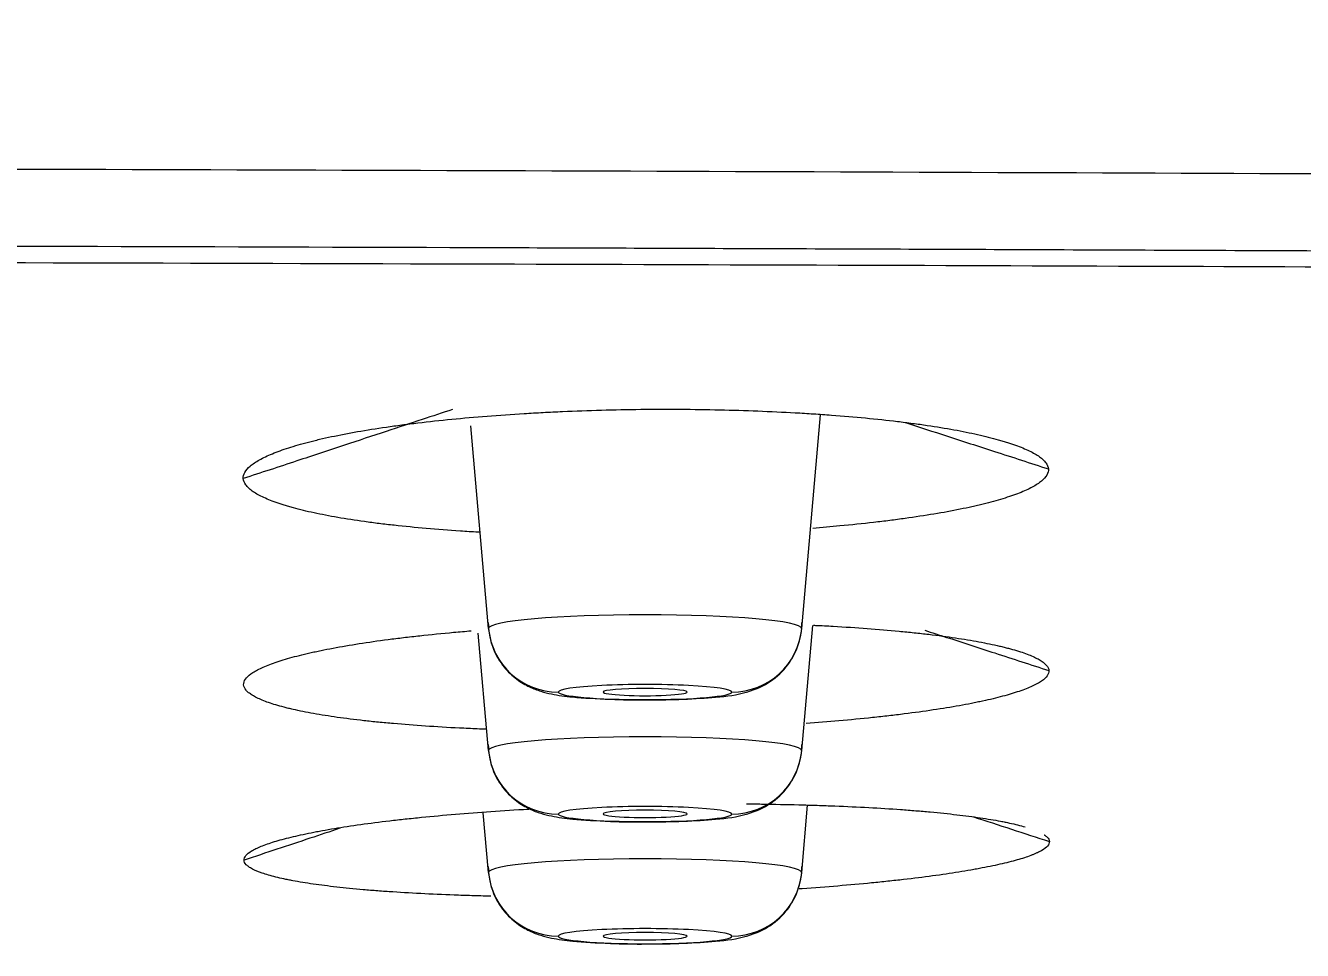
# Model space of a CAD drawing. Header units: millimetres. Extents: x 2433 to 4809, y -10272 to -6912.
# Drawn here: x 3235.15 to 3253.39, y -8008.6 to -7995.39 of the extents above; entities that cross this region are included whole.
import ezdxf

# ---------------------------------------------------------------- set-up
doc = ezdxf.new("R2010")
doc.units = ezdxf.units.MM
doc.layers.add('DIM', color=3, linetype='Continuous', lineweight=13)
doc.styles.add('ARIAL', font='arial.ttf')
doc.dimstyles.get("Standard").update_dxf_attribs({"dimtxt": 15, "dimasz": 15, "dimexe": 0.18, "dimexo": 0.0625, "dimgap": 4, "dimtad": 0, "dimtih": 1, "dimtoh": 1, "dimdec": 1, "dimdsep": 46, "dimtxsty": 'ARIAL', "dimcen": 0, "dimclrd": 3, "dimclre": 3, "dimclrt": 3, "dimadec": 0, "dimazin": 0, "dimtfac": 1, "dimtdec": 1, "dimtofl": 0, "dimtmove": 0, "dimatfit": 3, "dimfxl": 1, "dimtolj": 1, "dimtzin": 0, "dimarcsym": 0})

# ---------------------------------------------------------------- blocks, each defined once
blk = doc.blocks.new('*D42')
at = {"layer": 'Defpoints', "color": 0, "transparency": 16777216}
for p in [(3059.213, -8001.692), (3328.879, -8001.779), (3328.879, -8072.058)]:
    blk.add_point(p, dxfattribs=at)
at = {"layer": 'DIM', "color": 3, "lineweight": -2, "transparency": 16777216}
for p, q in [((3059.213, -8001.755), (3059.213, -8072.238)), ((3328.879, -8001.842), (3328.879, -8072.238)), ((3077.213, -8072.058), (3310.879, -8072.058)), ((3328.879, -8072.058), (3357.395, -8072.058))]:
    blk.add_line(p, q, dxfattribs=at)
at = {"layer": 'DIM', "color": 3, "transparency": 16777216}
for points in [[(3077.213, -8069.058), (3077.213, -8075.058), (3059.213, -8072.058)], [(3310.879, -8069.058), (3310.879, -8075.058), (3328.879, -8072.058)]]:
    blk.add_solid(points, dxfattribs=at)
at = {"layer": 'DIM', "color": 3, "transparency": 16777216, "insert": (3382.403, -8072.058), "char_height": 18, "attachment_point": 5, "style": 'ARIAL'}
blk.add_mtext('\\A1;270', dxfattribs=at)
blk = doc.blocks.new('*D43')
at = {"layer": 'Defpoints', "color": 0, "transparency": 16777216}
for p in [(3193.999, -7897.186), (3599.118, -9941.356), (3679.627, -9941.356)]:
    blk.add_point(p, dxfattribs=at)
at = {"layer": 'DIM', "color": 3, "lineweight": -2, "transparency": 16777216}
for p, q in [((3194.062, -7897.186), (3679.807, -7897.186)), ((3679.627, -7915.186), (3679.627, -8902.472)), ((3679.627, -9923.356), (3679.627, -8936.071)), ((3599.18, -9941.356), (3679.807, -9941.356))]:
    blk.add_line(p, q, dxfattribs=at)
at = {"layer": 'DIM', "color": 3, "transparency": 16777216}
for points in [[(3676.627, -7915.186), (3682.627, -7915.186), (3679.627, -7897.186)], [(3676.627, -9923.356), (3682.627, -9923.356), (3679.627, -9941.356)]]:
    blk.add_solid(points, dxfattribs=at)
at = {"layer": 'DIM', "color": 3, "transparency": 16777216, "insert": (3679.627, -8919.271), "char_height": 18, "attachment_point": 5, "style": 'ARIAL'}
blk.add_mtext('\\A1;(2280)', dxfattribs=at)

msp = doc.modelspace()

# ---------------------------------------------------------------- linework, layer by layer
at = {"linetype": 'Continuous', "lineweight": 18}
for p, q in [((3246.236, -8003.998), (3246.504, -8000.947)), ((3241.763, -8003.998), (3241.509, -8001.102)), ((3241.763, -8005.741), (3241.616, -8004.065)), ((3246.236, -8005.741), (3246.393, -8003.955)), ((3241.763, -8007.484), (3241.688, -8006.63)), ((3246.236, -8007.484), (3246.32, -8006.521))]:
    msp.add_line(p, q, dxfattribs=at)
at = {"linetype": 'Continuous', "lineweight": 13}
for centre, major_axis, ratio, start_param, end_param in [((3243.999, -8003.998), (-2.236, 0), 0.087156, 3.141593, 6.283185), ((3242.759, -8003.911), (1, 0), 0.996195, 3.228859, 4.712389), ((3245.239, -8003.911), (-1, 0), 0.996195, 1.570796, 3.054326), ((3243.999, -8004.907), (1.24, 0), 0.087156, 0, 3.141593), ((3243.999, -8004.907), (1.24, 0), 0.087156, 3.141593, 6.283185), ((3243.999, -8005.741), (-2.236, 0), 0.087156, 3.141593, 6.283185), ((3242.759, -8005.654), (1, 0), 0.996195, 3.228859, 4.712389), ((3245.239, -8005.654), (-1, 0), 0.996195, 1.570796, 3.054326), ((3243.999, -8006.65), (1.24, 0), 0.087156, 0, 3.141593), ((3243.999, -8006.65), (1.24, 0), 0.087156, 3.141593, 6.283185), ((3243.999, -8007.484), (-2.236, 0), 0.087156, 3.141593, 6.283185), ((3242.759, -8007.397), (1, 0), 0.996195, 3.228859, 4.712389), ((3245.239, -8007.397), (-1, 0), 0.996195, 1.570796, 3.054326), ((3243.999, -8008.394), (1.24, 0), 0.087156, 0, 3.141593), ((3243.999, -8008.394), (1.24, 0), 0.087156, 3.141593, 6.283185)]:
    msp.add_ellipse(centre, major_axis=major_axis, ratio=ratio, start_param=start_param, end_param=end_param, dxfattribs=at)
at = {"linetype": 'Continuous', "lineweight": 18}
for centre, start_param, end_param in [((3243.999, -8004.907), 3.141593, 6.283185), ((3243.999, -8004.907), 0, 3.141593), ((3243.999, -8006.647), 3.141593, 6.283185), ((3243.999, -8006.647), 0, 3.141593), ((3243.999, -8008.394), 3.141593, 6.283185), ((3243.999, -8008.394), 0, 3.141593)]:
    msp.add_ellipse(centre, major_axis=(-0.6, 0), ratio=0.087156, start_param=start_param, end_param=end_param, dxfattribs=at)
at = {"linetype": 'Continuous', "lineweight": 13}
for points, knots in [([(3098.068, -7997.718), (3100.061, -7997.706), (3102.054, -7997.691), (3106.041, -7997.665), (3108.035, -7997.652), (3114.018, -7997.616), (3118.008, -7997.593), (3129.983, -7997.531), (3137.971, -7997.496), (3153.953, -7997.439), (3161.946, -7997.418), (3177.941, -7997.389), (3185.941, -7997.381), (3201.937, -7997.38), (3209.935, -7997.386), (3225.928, -7997.411), (3233.925, -7997.431), (3249.91, -7997.484), (3257.898, -7997.518), (3269.871, -7997.578), (3273.861, -7997.6), (3279.845, -7997.635), (3281.839, -7997.647), (3285.826, -7997.673), (3287.82, -7997.687), (3289.813, -7997.699)], [0, 0, 0, 0, 0.03125, 0.03125, 0.0625, 0.0625, 0.125, 0.125, 0.25, 0.25, 0.375, 0.375, 0.5, 0.5, 0.625, 0.625, 0.75, 0.75, 0.875, 0.875, 0.9375, 0.9375, 0.96875, 0.96875, 1, 1, 1, 1]), ([(3289.738, -7998.806), (3289.731, -7998.806), (3289.711, -7998.806), (3289.669, -7998.806), (3289.607, -7998.805), (3289.524, -7998.805), (3289.421, -7998.804), (3289.297, -7998.803), (3289.153, -7998.802), (3288.987, -7998.801), (3288.802, -7998.8), (3288.596, -7998.798), (3288.369, -7998.797), (3288.121, -7998.795), (3287.853, -7998.794), (3287.565, -7998.792), (3287.256, -7998.79), (3286.926, -7998.787), (3286.576, -7998.785), (3286.205, -7998.783), (3285.813, -7998.78), (3285.401, -7998.777), (3284.968, -7998.775), (3284.515, -7998.772), (3284.041, -7998.769), (3283.547, -7998.765), (3283.031, -7998.762), (3282.496, -7998.759), (3281.939, -7998.755), (3281.363, -7998.752), (3280.765, -7998.748), (3280.147, -7998.744), (3279.508, -7998.74), (3278.849, -7998.736), (3278.169, -7998.732), (3277.468, -7998.728), (3276.747, -7998.724), (3276.005, -7998.719), (3275.242, -7998.715), (3274.459, -7998.711), (3273.655, -7998.706), (3272.831, -7998.701), (3271.986, -7998.697), (3271.12, -7998.692), (3270.234, -7998.687), (3269.327, -7998.682), (3268.399, -7998.677), (3267.451, -7998.672), (3266.482, -7998.667), (3265.492, -7998.662), (3264.482, -7998.657), (3263.451, -7998.652), (3261.251, -7998.641), (3257.958, -7998.626), (3253.646, -7998.607), (3249.541, -7998.59), (3245.643, -7998.575), (3239.535, -7998.554), (3230.871, -7998.528), (3219.302, -7998.503), (3206.899, -7998.487), (3193.878, -7998.482), (3180.837, -7998.49), (3168.372, -7998.509), (3156.866, -7998.536), (3148.365, -7998.563), (3142.253, -7998.586), (3137.91, -7998.603), (3132.674, -7998.626), (3128.418, -7998.646), (3125.451, -7998.661), (3124.082, -7998.668), (3122.748, -7998.675), (3121.449, -7998.682), (3120.185, -7998.688), (3118.957, -7998.695), (3117.764, -7998.702), (3116.606, -7998.708), (3115.484, -7998.715), (3114.397, -7998.721), (3113.345, -7998.727), (3112.329, -7998.733), (3111.347, -7998.739), (3110.401, -7998.745), (3109.49, -7998.751), (3108.615, -7998.756), (3107.774, -7998.761), (3106.969, -7998.767), (3106.199, -7998.771), (3105.464, -7998.776), (3104.765, -7998.781), (3104.1, -7998.785), (3103.471, -7998.789), (3102.877, -7998.793), (3102.318, -7998.797), (3101.795, -7998.8), (3101.306, -7998.804), (3100.853, -7998.807), (3100.435, -7998.81), (3100.052, -7998.812), (3099.704, -7998.815), (3099.391, -7998.817), (3099.114, -7998.819), (3098.872, -7998.82), (3098.665, -7998.822), (3098.493, -7998.823), (3098.356, -7998.824), (3098.254, -7998.825), (3098.188, -7998.825), (3098.155, -7998.826), (3098.145, -7998.826)], [0, 0, 0, 0, 0.00011, 0.000328, 0.000653, 0.001086, 0.001627, 0.002275, 0.003031, 0.003894, 0.004865, 0.005944, 0.007131, 0.008425, 0.009827, 0.011336, 0.012953, 0.014678, 0.01651, 0.01845, 0.020497, 0.022652, 0.024915, 0.027286, 0.029764, 0.03235, 0.035043, 0.037844, 0.040753, 0.043769, 0.046893, 0.050125, 0.053464, 0.056911, 0.060465, 0.064127, 0.067897, 0.071775, 0.07576, 0.079853, 0.084053, 0.088361, 0.092777, 0.0973, 0.101931, 0.10667, 0.111516, 0.11647, 0.121531, 0.126701, 0.131977, 0.137362, 0.142854, 0.166443, 0.188951, 0.210378, 0.230724, 0.249989, 0.305985, 0.366316, 0.430982, 0.499982, 0.569953, 0.634944, 0.694953, 0.74998, 0.767983, 0.79065, 0.817983, 0.849981, 0.857318, 0.86447, 0.871439, 0.878224, 0.884825, 0.891243, 0.897476, 0.903525, 0.909391, 0.915072, 0.92057, 0.925883, 0.931013, 0.935959, 0.940721, 0.945299, 0.949693, 0.953903, 0.957929, 0.961772, 0.96543, 0.968905, 0.972196, 0.975302, 0.978225, 0.980964, 0.983519, 0.98589, 0.988078, 0.990081, 0.9919, 0.993536, 0.994988, 0.996256, 0.997339, 0.998239, 0.998955, 0.999487, 0.999836, 1, 1, 1, 1]), ([(3241.25, -8000.87), (3241.106, -8000.917), (3240.79, -8001.022), (3240.275, -8001.192), (3239.677, -8001.39), (3238.997, -8001.615), (3238.515, -8001.774), (3238.261, -8001.858)], [0, 0, 0, 0, 0.144572, 0.316859, 0.516859, 0.744572, 1, 1, 1, 1]), ([(3247.733, -8001.062), (3247.923, -8001.124), (3248.342, -8001.26), (3249.018, -8001.479), (3249.502, -8001.636), (3249.758, -8001.72)], [0, 0, 0, 0, 0.282274, 0.620529, 1, 1, 1, 1]), ([(3247.993, -8004.024), (3248.097, -8004.058), (3248.431, -8004.166), (3249.022, -8004.358), (3249.508, -8004.516), (3249.766, -8004.6)], [0, 0, 0, 0, 0.176148, 0.564223, 1, 1, 1, 1]), ([(3239.641, -8006.853), (3239.498, -8006.901), (3239.042, -8007.052), (3238.585, -8007.204), (3238.272, -8007.308)], [0, 0, 0, 0, 0.312806, 1, 1, 1, 1])]:
    msp.add_open_spline(points, degree=3, knots=knots, dxfattribs=at)
at = {"linetype": 'Continuous', "lineweight": 18}
for points, knots in [([(3098.25, -7999.029), (3098.255, -7999.029), (3098.269, -7999.029), (3098.293, -7999.028), (3098.323, -7999.028), (3098.359, -7999.028), (3098.403, -7999.028), (3098.452, -7999.027), (3098.508, -7999.027), (3098.571, -7999.026), (3098.64, -7999.026), (3098.716, -7999.025), (3098.798, -7999.025), (3098.887, -7999.024), (3098.982, -7999.024), (3099.084, -7999.023), (3099.192, -7999.022), (3099.307, -7999.021), (3099.428, -7999.021), (3099.556, -7999.02), (3099.69, -7999.019), (3099.831, -7999.018), (3099.979, -7999.017), (3100.133, -7999.016), (3100.293, -7999.015), (3100.46, -7999.014), (3100.633, -7999.013), (3100.813, -7999.012), (3101, -7999.011), (3101.193, -7999.01), (3101.392, -7999.009), (3101.598, -7999.008), (3101.811, -7999.006), (3102.03, -7999.005), (3102.255, -7999.004), (3102.487, -7999.002), (3102.726, -7999.001), (3102.971, -7999), (3103.223, -7998.998), (3103.481, -7998.996), (3103.745, -7998.995), (3104.016, -7998.993), (3104.294, -7998.992), (3104.578, -7998.99), (3104.869, -7998.988), (3105.166, -7998.987), (3105.47, -7998.985), (3105.78, -7998.983), (3106.097, -7998.981), (3106.42, -7998.979), (3106.75, -7998.978), (3107.086, -7998.976), (3107.429, -7998.974), (3107.778, -7998.972), (3108.134, -7998.97), (3108.496, -7998.968), (3108.865, -7998.966), (3109.24, -7998.963), (3109.622, -7998.961), (3110.011, -7998.959), (3110.405, -7998.957), (3110.807, -7998.955), (3111.215, -7998.953), (3111.629, -7998.95), (3112.05, -7998.948), (3112.478, -7998.946), (3112.912, -7998.943), (3113.353, -7998.941), (3113.8, -7998.939), (3114.253, -7998.936), (3114.713, -7998.934), (3115.18, -7998.931), (3115.653, -7998.929), (3116.133, -7998.926), (3116.619, -7998.924), (3117.112, -7998.921), (3117.611, -7998.919), (3118.117, -7998.916), (3118.63, -7998.914), (3119.148, -7998.911), (3119.674, -7998.909), (3120.206, -7998.906), (3120.744, -7998.903), (3121.289, -7998.901), (3121.841, -7998.898), (3122.399, -7998.895), (3122.964, -7998.893), (3123.535, -7998.89), (3124.112, -7998.887), (3124.697, -7998.885), (3125.287, -7998.882), (3125.885, -7998.879), (3126.488, -7998.876), (3127.099, -7998.874), (3127.716, -7998.871), (3128.339, -7998.868), (3128.969, -7998.865), (3129.606, -7998.863), (3130.249, -7998.86), (3130.898, -7998.857), (3131.554, -7998.854), (3132.217, -7998.852), (3132.886, -7998.849), (3133.562, -7998.846), (3134.244, -7998.844), (3134.933, -7998.841), (3135.628, -7998.838), (3136.33, -7998.835), (3137.039, -7998.833), (3137.754, -7998.83), (3138.475, -7998.827), (3139.203, -7998.825), (3139.938, -7998.822), (3140.679, -7998.819), (3141.427, -7998.817), (3142.181, -7998.814), (3142.942, -7998.811), (3143.709, -7998.809), (3144.483, -7998.806), (3145.264, -7998.803), (3149.2, -7998.791), (3156.18, -7998.771), (3166.091, -7998.748), (3175.669, -7998.733), (3184.914, -7998.724), (3194.759, -7998.72), (3205.449, -7998.723), (3217.225, -7998.735), (3229.395, -7998.757), (3240.926, -7998.787), (3251.493, -7998.823), (3259.753, -7998.855), (3266.67, -7998.886), (3271.953, -7998.912), (3276.19, -7998.934), (3279.343, -7998.951), (3281.9, -7998.965), (3283.906, -7998.977), (3285.339, -7998.985), (3286.198, -7998.99), (3286.923, -7998.994), (3287.481, -7998.998), (3287.838, -7999), (3288.096, -7999.001), (3288.255, -7999.002), (3288.349, -7999.003), (3288.412, -7999.003), (3288.477, -7999.004), (3288.54, -7999.004), (3288.604, -7999.004), (3288.666, -7999.005), (3288.728, -7999.005), (3288.79, -7999.005), (3288.851, -7999.006), (3288.911, -7999.006), (3288.97, -7999.006), (3289.029, -7999.007), (3289.088, -7999.007), (3289.145, -7999.007), (3289.202, -7999.008), (3289.259, -7999.008), (3289.314, -7999.008), (3289.37, -7999.008), (3289.424, -7999.009), (3289.478, -7999.009), (3289.531, -7999.009), (3289.584, -7999.009), (3289.619, -7999.009), (3289.636, -7999.009)], [0, 0, 0, 0, 0.00009, 0.000214, 0.000373, 0.000565, 0.000792, 0.001052, 0.001347, 0.001676, 0.002038, 0.002435, 0.002866, 0.003331, 0.003831, 0.004364, 0.004931, 0.005533, 0.006168, 0.006838, 0.007542, 0.008279, 0.009051, 0.009857, 0.010697, 0.011572, 0.01248, 0.013422, 0.014398, 0.015409, 0.016453, 0.017532, 0.018645, 0.019791, 0.020972, 0.022187, 0.023436, 0.024719, 0.026036, 0.027387, 0.028773, 0.030192, 0.031646, 0.033133, 0.034655, 0.03621, 0.0378, 0.039424, 0.041082, 0.042774, 0.0445, 0.04626, 0.048054, 0.049882, 0.051745, 0.053641, 0.055572, 0.057536, 0.059535, 0.061568, 0.063634, 0.065735, 0.06787, 0.070039, 0.072242, 0.074479, 0.076751, 0.079056, 0.081395, 0.083769, 0.086176, 0.088618, 0.091093, 0.093603, 0.096147, 0.098725, 0.101337, 0.103983, 0.106663, 0.109377, 0.112125, 0.114907, 0.117724, 0.120574, 0.123459, 0.126377, 0.12933, 0.132317, 0.135337, 0.138392, 0.141481, 0.144604, 0.147761, 0.150952, 0.154177, 0.157437, 0.16073, 0.164057, 0.167419, 0.170814, 0.174244, 0.177708, 0.181205, 0.184737, 0.188303, 0.191903, 0.195537, 0.199205, 0.202907, 0.206644, 0.210414, 0.214218, 0.218057, 0.221929, 0.225836, 0.229776, 0.233751, 0.23776, 0.241803, 0.24588, 0.249991, 0.303491, 0.355239, 0.405237, 0.453486, 0.499984, 0.559382, 0.620846, 0.684379, 0.749981, 0.801489, 0.849982, 0.879494, 0.909989, 0.932861, 0.945993, 0.959494, 0.972996, 0.977496, 0.981997, 0.986498, 0.988888, 0.990758, 0.992108, 0.992938, 0.993249, 0.99359, 0.993928, 0.994262, 0.994594, 0.994922, 0.995247, 0.995568, 0.995886, 0.996201, 0.996513, 0.996822, 0.997127, 0.997429, 0.997728, 0.998023, 0.998315, 0.998604, 0.99889, 0.999172, 0.999451, 0.999727, 1, 1, 1, 1]), ([(3238.261, -8001.858), (3238.259, -8001.828), (3238.266, -8001.798), (3238.299, -8001.739), (3238.351, -8001.679), (3238.439, -8001.619), (3238.519, -8001.575), (3238.547, -8001.56), (3238.609, -8001.531), (3238.641, -8001.516), (3238.746, -8001.473), (3238.823, -8001.445), (3238.995, -8001.39), (3239.089, -8001.363), (3239.216, -8001.33), (3239.242, -8001.323), (3239.296, -8001.31), (3239.323, -8001.303), (3239.406, -8001.284), (3239.463, -8001.271), (3239.638, -8001.234), (3239.762, -8001.21), (3240.023, -8001.164), (3240.16, -8001.142), (3240.376, -8001.111), (3240.449, -8001.101), (3240.562, -8001.086), (3240.6, -8001.081), (3240.677, -8001.071), (3240.716, -8001.066), (3240.912, -8001.043), (3241.073, -8001.025), (3241.402, -8000.993), (3241.571, -8000.978), (3241.915, -8000.951), (3242.091, -8000.939), (3242.317, -8000.925), (3242.362, -8000.922), (3242.453, -8000.917), (3242.499, -8000.915), (3242.636, -8000.907), (3242.728, -8000.903), (3243.004, -8000.891), (3243.189, -8000.884), (3243.561, -8000.874), (3243.748, -8000.871), (3244.03, -8000.867), (3244.124, -8000.867), (3244.266, -8000.866), (3244.313, -8000.866), (3244.408, -8000.867), (3244.455, -8000.867), (3244.692, -8000.868), (3244.878, -8000.871), (3245.247, -8000.879), (3245.43, -8000.885), (3245.79, -8000.899), (3245.968, -8000.907), (3246.188, -8000.919), (3246.232, -8000.922), (3246.319, -8000.927), (3246.449, -8000.935), (3246.576, -8000.944), (3246.827, -8000.963), (3246.989, -8000.977), (3247.303, -8001.007), (3247.456, -8001.023), (3247.676, -8001.049), (3247.749, -8001.059), (3247.855, -8001.073), (3247.891, -8001.078), (3247.96, -8001.087), (3247.994, -8001.092), (3248.163, -8001.117), (3248.29, -8001.138), (3248.53, -8001.182), (3248.755, -8001.227), (3248.951, -8001.277), (3249.065, -8001.308), (3249.087, -8001.315), (3249.131, -8001.328), (3249.194, -8001.347), (3249.252, -8001.367), (3249.363, -8001.407), (3249.429, -8001.434), (3249.542, -8001.489), (3249.591, -8001.517), (3249.65, -8001.559), (3249.668, -8001.574), (3249.699, -8001.603), (3249.712, -8001.617), (3249.744, -8001.661), (3249.756, -8001.69), (3249.758, -8001.72)], [0, 0, 0, 0, 0.03125, 0.03125, 0.0625, 0.09375, 0.09375, 0.109375, 0.109375, 0.125, 0.125, 0.15625, 0.15625, 0.1875, 0.1875, 0.195312, 0.195312, 0.203125, 0.203125, 0.21875, 0.21875, 0.25, 0.25, 0.28125, 0.28125, 0.296875, 0.296875, 0.304687, 0.304687, 0.3125, 0.3125, 0.34375, 0.34375, 0.375, 0.375, 0.40625, 0.40625, 0.414062, 0.414062, 0.421875, 0.421875, 0.4375, 0.4375, 0.46875, 0.46875, 0.5, 0.5, 0.515625, 0.515625, 0.523437, 0.523437, 0.53125, 0.53125, 0.5625, 0.5625, 0.59375, 0.59375, 0.625, 0.625, 0.632812, 0.632812, 0.640625, 0.65625, 0.65625, 0.6875, 0.6875, 0.71875, 0.71875, 0.734375, 0.734375, 0.742187, 0.742187, 0.75, 0.75, 0.78125, 0.78125, 0.8125, 0.84375, 0.84375, 0.851562, 0.851562, 0.859375, 0.875, 0.875, 0.90625, 0.90625, 0.9375, 0.9375, 0.953125, 0.953125, 0.96875, 0.96875, 1, 1, 1, 1]), ([(3249.758, -8001.72), (3249.761, -8001.749), (3249.753, -8001.778), (3249.72, -8001.836), (3249.694, -8001.865), (3249.624, -8001.923), (3249.58, -8001.952), (3249.501, -8001.995), (3249.472, -8002.009), (3249.41, -8002.037), (3249.378, -8002.051), (3249.273, -8002.092), (3249.195, -8002.119), (3249.023, -8002.171), (3248.929, -8002.197), (3248.801, -8002.229), (3248.775, -8002.235), (3248.722, -8002.248), (3248.695, -8002.254), (3248.612, -8002.272), (3248.555, -8002.284), (3248.379, -8002.32), (3248.255, -8002.343), (3247.994, -8002.386), (3247.857, -8002.407), (3247.642, -8002.437), (3247.568, -8002.447), (3247.455, -8002.461), (3247.417, -8002.466), (3247.341, -8002.475), (3247.302, -8002.48), (3247.106, -8002.502), (3246.945, -8002.519), (3246.654, -8002.547), (3246.525, -8002.558), (3246.394, -8002.569)], [0, 0, 0, 0, 0.084965, 0.084965, 0.169931, 0.169931, 0.254896, 0.254896, 0.297379, 0.297379, 0.339861, 0.339861, 0.424827, 0.424827, 0.509792, 0.509792, 0.531034, 0.531034, 0.552275, 0.552275, 0.594758, 0.594758, 0.679723, 0.679723, 0.764688, 0.764688, 0.807171, 0.807171, 0.828412, 0.828412, 0.849654, 0.849654, 0.934619, 0.934619, 1, 1, 1, 1]), ([(3241.632, -8002.625), (3241.626, -8002.625), (3241.535, -8002.619), (3241.444, -8002.614), (3241.194, -8002.597), (3241.032, -8002.584), (3240.717, -8002.557), (3240.565, -8002.542), (3240.344, -8002.517), (3240.272, -8002.509), (3240.165, -8002.496), (3240.13, -8002.491), (3240.06, -8002.482), (3240.026, -8002.477), (3239.857, -8002.454), (3239.73, -8002.434), (3239.49, -8002.392), (3239.377, -8002.37), (3239.166, -8002.325), (3239.067, -8002.301), (3238.954, -8002.27), (3238.931, -8002.263), (3238.888, -8002.251), (3238.825, -8002.232), (3238.766, -8002.212), (3238.655, -8002.173), (3238.59, -8002.146), (3238.476, -8002.092), (3238.428, -8002.064), (3238.369, -8002.021), (3238.351, -8002.006), (3238.32, -8001.977), (3238.307, -8001.962), (3238.275, -8001.918), (3238.263, -8001.889), (3238.261, -8001.858)], [0, 0, 0, 0, 0.002818, 0.046174, 0.046174, 0.132885, 0.132885, 0.219597, 0.219597, 0.262953, 0.262953, 0.28463, 0.28463, 0.306308, 0.306308, 0.39302, 0.39302, 0.479731, 0.479731, 0.566443, 0.566443, 0.588121, 0.588121, 0.609798, 0.653154, 0.653154, 0.739866, 0.739866, 0.826577, 0.826577, 0.869933, 0.869933, 0.913289, 0.913289, 1, 1, 1, 1]), ([(3241.759, -8003.911), (3241.761, -8004.049), (3241.805, -8004.273), (3241.969, -8004.548), (3242.156, -8004.726), (3242.344, -8004.837), (3242.517, -8004.901), (3242.713, -8004.948), (3242.993, -8004.985), (3243.45, -8005.011), (3243.852, -8005.022), (3244.029, -8005.019), (3244.038, -8005.019)], [0, 0, 0, 0, 0.122527, 0.215408, 0.294634, 0.364592, 0.427727, 0.496738, 0.634659, 0.831916, 0.991471, 1, 1, 1, 1]), ([(3244.038, -8005.019), (3244.216, -8005.018), (3244.561, -8005.013), (3245.065, -8004.978), (3245.354, -8004.946), (3245.702, -8004.822), (3245.964, -8004.633), (3246.164, -8004.344), (3246.233, -8004.087), (3246.239, -8003.939), (3246.239, -8003.911)], [0, 0, 0, 0, 0.162675, 0.337768, 0.550867, 0.638384, 0.752048, 0.857541, 0.972916, 1, 1, 1, 1]), ([(3238.266, -8004.802), (3238.265, -8004.776), (3238.273, -8004.75), (3238.308, -8004.699), (3238.335, -8004.673), (3238.406, -8004.621), (3238.451, -8004.595), (3238.559, -8004.544), (3238.621, -8004.518), (3238.762, -8004.468), (3238.84, -8004.443), (3239.013, -8004.395), (3239.108, -8004.371), (3239.236, -8004.342), (3239.262, -8004.336), (3239.316, -8004.324), (3239.343, -8004.318), (3239.427, -8004.301), (3239.484, -8004.29), (3239.661, -8004.257), (3239.785, -8004.235), (3240.047, -8004.194), (3240.185, -8004.175), (3240.402, -8004.146), (3240.475, -8004.137), (3240.588, -8004.124), (3240.627, -8004.119), (3240.704, -8004.11), (3240.743, -8004.106), (3240.939, -8004.085), (3241.1, -8004.069), (3241.348, -8004.046), (3241.431, -8004.039), (3241.516, -8004.032)], [0, 0, 0, 0, 0.086953, 0.086953, 0.173905, 0.173905, 0.260858, 0.260858, 0.347811, 0.347811, 0.434764, 0.434764, 0.521716, 0.521716, 0.543455, 0.543455, 0.565193, 0.565193, 0.608669, 0.608669, 0.695622, 0.695622, 0.782575, 0.782575, 0.826051, 0.826051, 0.847789, 0.847789, 0.869527, 0.869527, 0.95648, 0.95648, 1, 1, 1, 1]), ([(3246.402, -8003.952), (3246.412, -8003.953), (3246.508, -8003.957), (3246.602, -8003.962), (3246.852, -8003.976), (3247.014, -8003.987), (3247.327, -8004.011), (3247.479, -8004.023), (3247.699, -8004.044), (3247.771, -8004.051), (3247.878, -8004.063), (3247.913, -8004.067), (3247.982, -8004.074), (3248.016, -8004.078), (3248.184, -8004.098), (3248.311, -8004.115), (3248.55, -8004.151), (3248.774, -8004.188), (3248.969, -8004.229), (3249.082, -8004.255), (3249.104, -8004.26), (3249.147, -8004.271), (3249.21, -8004.287), (3249.268, -8004.303), (3249.378, -8004.336), (3249.443, -8004.359), (3249.555, -8004.405), (3249.603, -8004.428), (3249.652, -8004.458), (3249.661, -8004.464), (3249.678, -8004.477), (3249.686, -8004.483), (3249.709, -8004.501), (3249.722, -8004.513), (3249.753, -8004.55), (3249.764, -8004.575), (3249.766, -8004.6)], [0, 0, 0, 0, 0.004932, 0.048196, 0.048196, 0.134724, 0.134724, 0.221251, 0.221251, 0.264515, 0.264515, 0.286147, 0.286147, 0.307779, 0.307779, 0.394307, 0.394307, 0.480834, 0.567362, 0.567362, 0.588994, 0.588994, 0.610626, 0.653889, 0.653889, 0.740417, 0.740417, 0.826945, 0.826945, 0.848577, 0.848577, 0.870209, 0.870209, 0.913472, 0.913472, 1, 1, 1, 1]), ([(3249.766, -8004.6), (3249.767, -8004.625), (3249.759, -8004.65), (3249.724, -8004.7), (3249.697, -8004.725), (3249.644, -8004.762), (3249.624, -8004.775), (3249.59, -8004.793), (3249.578, -8004.8), (3249.553, -8004.812), (3249.541, -8004.818), (3249.473, -8004.849), (3249.411, -8004.873), (3249.27, -8004.921), (3249.191, -8004.945), (3249.018, -8004.991), (3248.923, -8005.014), (3248.794, -8005.042), (3248.768, -8005.047), (3248.714, -8005.059), (3248.686, -8005.064), (3248.603, -8005.081), (3248.546, -8005.091), (3248.369, -8005.123), (3248.245, -8005.143), (3247.982, -8005.183), (3247.845, -8005.201), (3247.628, -8005.229), (3247.554, -8005.238), (3247.441, -8005.251), (3247.403, -8005.255), (3247.326, -8005.263), (3247.287, -8005.268), (3247.091, -8005.288), (3246.93, -8005.304), (3246.613, -8005.332), (3246.458, -8005.345), (3246.299, -8005.356)], [0, 0, 0, 0, 0.083886, 0.083886, 0.167771, 0.167771, 0.209714, 0.209714, 0.230685, 0.230685, 0.251657, 0.251657, 0.335542, 0.335542, 0.419428, 0.419428, 0.503313, 0.503313, 0.524285, 0.524285, 0.545256, 0.545256, 0.587199, 0.587199, 0.671085, 0.671085, 0.75497, 0.75497, 0.796913, 0.796913, 0.817884, 0.817884, 0.838856, 0.838856, 0.922741, 0.922741, 1, 1, 1, 1]), ([(3241.732, -8005.439), (3241.732, -8005.439), (3241.731, -8005.439), (3241.687, -8005.438), (3241.558, -8005.432), (3241.431, -8005.426), (3241.181, -8005.414), (3241.02, -8005.404), (3240.706, -8005.383), (3240.554, -8005.371), (3240.334, -8005.352), (3240.261, -8005.345), (3240.155, -8005.335), (3240.12, -8005.331), (3240.051, -8005.324), (3240.017, -8005.32), (3239.848, -8005.301), (3239.722, -8005.285), (3239.483, -8005.251), (3239.37, -8005.233), (3239.16, -8005.195), (3239.062, -8005.176), (3238.949, -8005.15), (3238.927, -8005.145), (3238.884, -8005.134), (3238.821, -8005.118), (3238.763, -8005.102), (3238.653, -8005.069), (3238.589, -8005.047), (3238.476, -8005), (3238.428, -8004.977), (3238.38, -8004.946), (3238.371, -8004.94), (3238.353, -8004.928), (3238.345, -8004.922), (3238.323, -8004.903), (3238.31, -8004.891), (3238.279, -8004.853), (3238.268, -8004.828), (3238.266, -8004.802)], [0, 0, 0, 0, 0.000255, 0.000255, 0.021526, 0.064069, 0.064069, 0.149153, 0.149153, 0.234238, 0.234238, 0.27678, 0.27678, 0.298052, 0.298052, 0.319323, 0.319323, 0.404407, 0.404407, 0.489492, 0.489492, 0.574577, 0.574577, 0.595848, 0.595848, 0.617119, 0.659661, 0.659661, 0.744746, 0.744746, 0.829831, 0.829831, 0.851102, 0.851102, 0.872373, 0.872373, 0.914915, 0.914915, 1, 1, 1, 1]), ([(3241.759, -8005.654), (3241.761, -8005.792), (3241.805, -8006.016), (3241.969, -8006.291), (3242.156, -8006.469), (3242.344, -8006.58), (3242.517, -8006.644), (3242.713, -8006.691), (3242.993, -8006.728), (3243.45, -8006.755), (3243.852, -8006.765), (3244.029, -8006.762), (3244.038, -8006.762)], [0, 0, 0, 0, 0.122527, 0.215408, 0.294634, 0.364592, 0.427727, 0.496738, 0.634659, 0.831916, 0.991471, 1, 1, 1, 1]), ([(3244.038, -8006.762), (3244.216, -8006.761), (3244.561, -8006.756), (3245.065, -8006.721), (3245.354, -8006.689), (3245.702, -8006.565), (3245.964, -8006.376), (3246.164, -8006.087), (3246.233, -8005.831), (3246.239, -8005.683), (3246.239, -8005.654)], [0, 0, 0, 0, 0.162675, 0.337768, 0.550867, 0.638384, 0.752048, 0.857541, 0.972916, 1, 1, 1, 1]), ([(3238.272, -8007.308), (3238.271, -8007.287), (3238.28, -8007.265), (3238.316, -8007.221), (3238.343, -8007.199), (3238.398, -8007.165), (3238.418, -8007.154), (3238.464, -8007.132), (3238.489, -8007.121), (3238.571, -8007.087), (3238.634, -8007.065), (3238.776, -8007.022), (3238.855, -8007), (3239.03, -8006.958), (3239.125, -8006.937), (3239.254, -8006.911), (3239.281, -8006.906), (3239.335, -8006.896), (3239.362, -8006.891), (3239.446, -8006.875), (3239.503, -8006.865), (3239.681, -8006.836), (3239.806, -8006.817), (3240.069, -8006.78), (3240.208, -8006.762), (3240.425, -8006.737), (3240.499, -8006.728), (3240.612, -8006.716), (3240.651, -8006.712), (3240.728, -8006.704), (3240.767, -8006.7), (3240.964, -8006.68), (3241.126, -8006.666), (3241.456, -8006.638), (3241.625, -8006.625), (3241.971, -8006.6), (3242.148, -8006.589), (3242.336, -8006.578), (3242.344, -8006.578), (3242.352, -8006.577)], [0, 0, 0, 0, 0.076669, 0.076669, 0.153339, 0.153339, 0.191674, 0.191674, 0.230008, 0.230008, 0.306678, 0.306678, 0.383347, 0.383347, 0.460017, 0.460017, 0.479184, 0.479184, 0.498352, 0.498352, 0.536686, 0.536686, 0.613356, 0.613356, 0.690025, 0.690025, 0.72836, 0.72836, 0.747527, 0.747527, 0.766695, 0.766695, 0.843364, 0.843364, 0.920034, 0.920034, 0.996703, 0.996703, 1, 1, 1, 1]), ([(3245.446, -8006.504), (3245.518, -8006.504), (3245.591, -8006.505), (3245.843, -8006.509), (3246.02, -8006.512), (3246.24, -8006.518), (3246.283, -8006.519), (3246.37, -8006.522), (3246.5, -8006.526), (3246.626, -8006.53), (3246.876, -8006.54), (3247.037, -8006.548), (3247.35, -8006.565), (3247.501, -8006.574), (3247.721, -8006.59), (3247.793, -8006.596), (3247.899, -8006.604), (3247.934, -8006.607), (3248.003, -8006.613), (3248.173, -8006.628), (3248.331, -8006.645), (3248.568, -8006.673), (3248.791, -8006.702), (3248.986, -8006.735), (3249.098, -8006.756), (3249.12, -8006.76), (3249.163, -8006.769), (3249.225, -8006.782), (3249.283, -8006.795), (3249.356, -8006.814), (3249.392, -8006.823), (3249.425, -8006.833)], [0, 0, 0, 0, 0.040537, 0.040537, 0.141374, 0.141374, 0.166583, 0.166583, 0.191792, 0.24221, 0.24221, 0.343047, 0.343047, 0.443884, 0.443884, 0.494303, 0.494303, 0.519512, 0.519512, 0.544721, 0.645558, 0.645558, 0.746395, 0.847232, 0.847232, 0.872442, 0.872442, 0.897651, 0.948069, 0.948069, 1, 1, 1, 1]), ([(3249.7, -8006.946), (3249.701, -8006.947), (3249.703, -8006.948), (3249.719, -8006.959), (3249.731, -8006.969), (3249.761, -8007), (3249.772, -8007.021), (3249.773, -8007.042)], [0, 0, 0, 0, 0.02629, 0.02629, 0.35086, 0.35086, 1, 1, 1, 1]), ([(3249.773, -8007.042), (3249.774, -8007.063), (3249.765, -8007.085), (3249.728, -8007.127), (3249.701, -8007.149), (3249.646, -8007.181), (3249.626, -8007.191), (3249.591, -8007.207), (3249.579, -8007.213), (3249.554, -8007.224), (3249.541, -8007.229), (3249.473, -8007.256), (3249.41, -8007.277), (3249.267, -8007.319), (3249.188, -8007.339), (3249.013, -8007.38), (3248.918, -8007.4), (3248.788, -8007.425), (3248.761, -8007.43), (3248.707, -8007.44), (3248.68, -8007.445), (3248.596, -8007.46), (3248.538, -8007.469), (3248.361, -8007.498), (3248.236, -8007.516), (3247.972, -8007.552), (3247.834, -8007.569), (3247.617, -8007.594), (3247.543, -8007.602), (3247.429, -8007.614), (3247.391, -8007.618), (3247.314, -8007.626), (3247.274, -8007.63), (3247.078, -8007.649), (3246.916, -8007.664), (3246.586, -8007.691), (3246.417, -8007.704), (3246.229, -8007.717), (3246.215, -8007.718), (3246.2, -8007.719)], [0, 0, 0, 0, 0.08274, 0.08274, 0.165481, 0.165481, 0.206851, 0.206851, 0.227536, 0.227536, 0.248221, 0.248221, 0.330961, 0.330961, 0.413702, 0.413702, 0.496442, 0.496442, 0.517127, 0.517127, 0.537812, 0.537812, 0.579183, 0.579183, 0.661923, 0.661923, 0.744663, 0.744663, 0.786033, 0.786033, 0.806719, 0.806719, 0.827404, 0.827404, 0.910144, 0.910144, 0.992884, 0.992884, 1, 1, 1, 1]), ([(3241.795, -8007.823), (3241.769, -8007.822), (3241.744, -8007.822), (3241.675, -8007.82), (3241.546, -8007.817), (3241.419, -8007.813), (3241.17, -8007.804), (3241.009, -8007.797), (3240.696, -8007.782), (3240.544, -8007.773), (3240.324, -8007.758), (3240.252, -8007.753), (3240.146, -8007.745), (3240.111, -8007.742), (3240.042, -8007.737), (3239.872, -8007.722), (3239.714, -8007.706), (3239.476, -8007.679), (3239.365, -8007.665), (3239.156, -8007.635), (3239.058, -8007.619), (3238.946, -8007.598), (3238.924, -8007.594), (3238.881, -8007.585), (3238.818, -8007.572), (3238.761, -8007.559), (3238.652, -8007.532), (3238.588, -8007.513), (3238.476, -8007.475), (3238.429, -8007.455), (3238.381, -8007.43), (3238.372, -8007.425), (3238.355, -8007.415), (3238.347, -8007.409), (3238.325, -8007.394), (3238.313, -8007.383), (3238.283, -8007.352), (3238.272, -8007.33), (3238.272, -8007.308)], [0, 0, 0, 0, 0.012356, 0.012356, 0.03337, 0.075397, 0.075397, 0.159452, 0.159452, 0.243507, 0.243507, 0.285534, 0.285534, 0.306548, 0.306548, 0.327562, 0.411616, 0.411616, 0.495671, 0.495671, 0.579726, 0.579726, 0.60074, 0.60074, 0.621753, 0.663781, 0.663781, 0.747836, 0.747836, 0.83189, 0.83189, 0.852904, 0.852904, 0.873918, 0.873918, 0.915945, 0.915945, 1, 1, 1, 1]), ([(3241.759, -8007.397), (3241.761, -8007.535), (3241.805, -8007.759), (3241.969, -8008.034), (3242.156, -8008.212), (3242.344, -8008.323), (3242.517, -8008.387), (3242.713, -8008.434), (3242.993, -8008.471), (3243.45, -8008.498), (3243.852, -8008.508), (3244.029, -8008.505), (3244.038, -8008.505)], [0, 0, 0, 0, 0.122527, 0.215408, 0.294634, 0.364592, 0.427727, 0.496738, 0.634659, 0.831916, 0.991471, 1, 1, 1, 1]), ([(3244.038, -8008.505), (3244.216, -8008.505), (3244.561, -8008.499), (3245.065, -8008.464), (3245.354, -8008.432), (3245.702, -8008.308), (3245.964, -8008.119), (3246.164, -8007.83), (3246.233, -8007.574), (3246.239, -8007.426), (3246.239, -8007.397)], [0, 0, 0, 0, 0.162675, 0.337768, 0.550867, 0.638384, 0.752048, 0.857541, 0.972916, 1, 1, 1, 1])]:
    msp.add_open_spline(points, degree=3, knots=knots, dxfattribs=at)
at = {"linetype": 'Continuous', "lineweight": 13}
msp.add_open_spline([(3248.689, -8006.689), (3249.05, -8006.807), (3249.412, -8006.924), (3249.773, -8007.042)], degree=3, dxfattribs=at)

# ---------------------------------------------------------------- dimensions: what is measured, and where the dimension line sits
at = {"layer": 'DIM', "color": 3}
dim = msp.add_linear_dim(base=(3679.627, -9941.356), p1=(3193.999, -7897.186), p2=(3599.118, -9941.356), angle=90, text='(2280)', dimstyle='Standard', override={"dimtxt": 18, "dimasz": 18, "dimgap": 5}, dxfattribs=at)
dim.commit()
dim.dimension.update_dxf_attribs({"geometry": '*D43', "text_midpoint": (3679.627, -8919.271)})
dim = msp.add_linear_dim(base=(3328.879, -8072.058), p1=(3059.213, -8001.692), p2=(3328.879, -8001.779), text='270', dimstyle='Standard', override={"dimtxt": 18, "dimasz": 18, "dimgap": 5}, dxfattribs=at)
dim.commit()
dim.dimension.update_dxf_attribs({"geometry": '*D42', "text_midpoint": (3382.403, -8072.058), "dimtype": 160})

doc.saveas('drawing.dxf')
